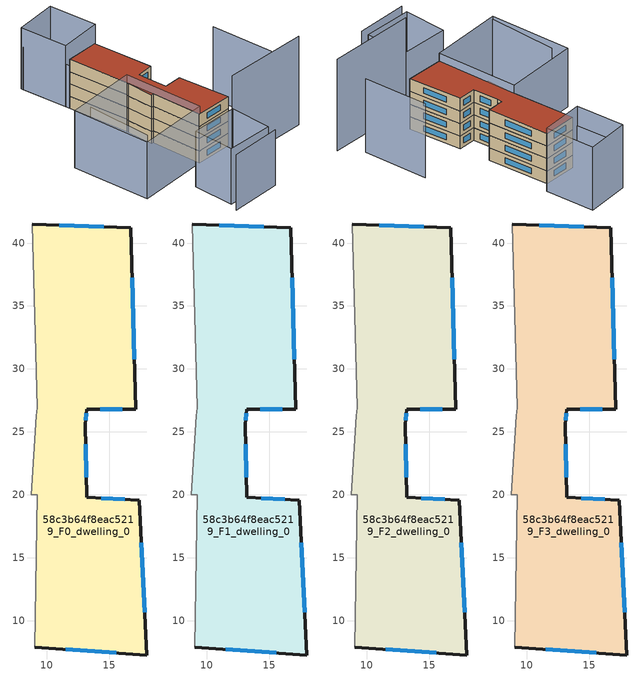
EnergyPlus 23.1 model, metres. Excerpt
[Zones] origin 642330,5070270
58c3b64f8eac5219_F0_dwelling_0
 floor ground (EU_floor_Construction): 16.68,41.21 17.08,26.8 13.18,26.8 13.08,25.6 13.18,19.79 17.38,19.59 17.97,7.28 9.07,7.89 9.27,19.99 8.77,19.99 9.17,26.3 9.27,26.9 8.88,41.51 z0
 wall outside (EU_wall_Construction): 9.07,7.89 17.97,7.28 17.38,19.59 13.18,19.79 13.08,25.6 13.18,26.8 17.08,26.8 16.68,41.21 8.88,41.51 z0:3
 wall adiabatic (EU_wall_Construction): 8.88,41.51 9.27,26.9 9.17,26.3 8.77,19.99 9.27,19.99 9.07,7.89 z0:3
 window (EU_Window_Construction): 14.54,41.29 11.03,41.43 / 16.97,30.76 16.79,37.24 / 14.25,26.8 16.01,26.8 / 13.1,25.93 13.15,26.47 / 13.15,21.39 13.1,24 / 16.22,19.65 14.33,19.74 / 17.81,10.67 17.54,16.2 / 11.52,7.72 15.52,7.45 z0.83:2.17
58c3b64f8eac5219_F1_dwelling_0
 floor to 58c3b64f8eac5219_F0_dwelling_0 (EU_floor_Construction): 16.68,41.21 17.08,26.8 13.18,26.8 13.08,25.6 13.17,19.79 17.38,19.59 17.97,7.28 9.07,7.89 9.27,19.99 8.77,19.99 9.17,26.3 9.27,26.9 8.88,41.51 z3
 wall outside (EU_wall_Construction): 9.07,7.89 17.97,7.28 17.38,19.59 13.18,19.79 13.08,25.6 13.18,26.8 17.08,26.8 16.68,41.21 8.88,41.51 z3:6
 wall adiabatic (EU_wall_Construction): 8.88,41.51 9.27,26.9 9.17,26.3 8.77,19.99 9.27,19.99 9.07,7.89 z3:6
 window (EU_Window_Construction): 14.54,41.29 11.03,41.43 / 16.97,30.76 16.79,37.24 / 14.25,26.8 16.01,26.8 / 13.1,25.93 13.15,26.47 / 13.15,21.39 13.1,24 / 16.22,19.65 14.33,19.74 / 17.81,10.67 17.54,16.2 / 11.52,7.72 15.52,7.45 z3.83:5.17
58c3b64f8eac5219_F2_dwelling_0
 floor to 58c3b64f8eac5219_F1_dwelling_0 (EU_floor_Construction): 16.68,41.21 17.08,26.8 13.18,26.8 13.08,25.6 13.17,19.79 17.38,19.59 17.97,7.28 9.07,7.89 9.27,19.99 8.77,19.99 9.17,26.3 9.27,26.9 8.88,41.51 z6
 wall outside (EU_wall_Construction): 9.07,7.89 17.97,7.28 17.38,19.59 13.18,19.79 13.08,25.6 13.18,26.8 17.08,26.8 16.68,41.21 8.88,41.51 z6:9
 wall adiabatic (EU_wall_Construction): 8.88,41.51 9.27,26.9 9.17,26.3 8.77,19.99 9.27,19.99 9.07,7.89 z6:9
 window (EU_Window_Construction): 14.54,41.29 11.03,41.43 / 16.97,30.76 16.79,37.24 / 14.25,26.8 16.01,26.8 / 13.1,25.93 13.15,26.47 / 13.15,21.39 13.1,24 / 16.22,19.65 14.33,19.74 / 17.81,10.67 17.54,16.2 / 11.52,7.72 15.52,7.45 z6.83:8.17
58c3b64f8eac5219_F3_dwelling_0
 floor to 58c3b64f8eac5219_F2_dwelling_0 (EU_floor_Construction): 16.68,41.21 17.08,26.8 13.18,26.8 13.08,25.6 13.17,19.79 17.38,19.59 17.97,7.28 9.07,7.89 9.27,19.99 8.77,19.99 9.17,26.3 9.27,26.9 8.88,41.51 z9
 wall outside (EU_wall_Construction): 9.07,7.89 17.97,7.28 17.38,19.59 13.18,19.79 13.08,25.6 13.18,26.8 17.08,26.8 16.68,41.21 8.88,41.51 z9:12
 wall adiabatic (EU_wall_Construction): 8.88,41.51 9.27,26.9 9.17,26.3 8.77,19.99 9.27,19.99 9.07,7.89 z9:12
 window (EU_Window_Construction): 14.54,41.29 11.03,41.43 / 16.97,30.76 16.79,37.24 / 14.25,26.8 16.01,26.8 / 13.1,25.93 13.15,26.47 / 13.15,21.39 13.1,24 / 16.22,19.65 14.33,19.74 / 17.81,10.67 17.54,16.2 / 11.52,7.72 15.52,7.45 z9.83:11.17
 roof outside (EU_roof_Construction): 17.97,7.28 17.38,19.59 13.18,19.79 13.08,25.6 13.18,26.8 17.08,26.8 16.68,41.21 8.88,41.51 9.27,26.9 9.17,26.3 8.77,19.99 9.27,19.99 9.07,7.89 z12
shading: -0.02,-8.99 12.19,-9.54 / 1.72,3.02 13.02,2.16 / 13.02,2.16 12.27,-7.73 / 12.27,-7.73 0.97,-6.87 / 0.97,-6.87 1.72,3.02 z0:13.6; 9.27,26.9 9.27,7.89 / 9.27,7.89 -8.04,7.89 / -8.04,7.89 -8.04,26.9 / -8.04,26.9 9.27,26.9 z0:13.9; -5.48,24.79 -6.54,9.09 z0:14.4; 12.77,2.18 33.08,0.68 z0:21.8; 30.09,5.61 29.99,20.63 z0:17.6; 8.78,42.52 8.47,53.94 / 8.47,53.94 18.59,54.22 / 18.59,54.22 18.9,42.8 / 18.9,42.8 8.78,42.52 z0:15; 8.48,53.42 9.36,26.9 z0:10.4
[Building]
EU S2 Campaign: North Axis=0; Terrain=City; Solar Distribution=FullExterior
[Site:Location]
Lyon-Bron: Latitude=45.75; Longitude=5; Time Zone=1; Elevation=198
[SizingPeriod:WeatherFileDays]
AnnualSizingPeriod: Begin Month=1; Begin Day of Month=1; End Month=12; End Day of Month=31; Day of Week for Start Day=Monday; Use Weather File Daylight Saving Period=No; Use Weather File Rain and Snow Indicators=No
[MATERIAL]
EU_InternalMass_Material: Roughness=MediumRough; Thickness=0.1; Conductivity=1; Density=1800; Specific Heat=900; Thermal Absorptance=0.9; Solar Absorptance=0.7; Visible Absorptance=0.7
[MATERIAL:NOMASS] Roughness=MediumRough; Thermal Absorptance=0.9; Solar Absorptance=0.7; Visible Absorptance=0.7
Name | Thermal Resistance
EU_wall_NoMass | 0.87146
EU_roof_NoMass | 0.842276
EU_floor_NoMass | 0.496999
[WINDOWMATERIAL:SIMPLEGLAZINGSYSTEM]
EU_Window_SimpleGlazing: UFactor=2.2525; Solar Heat Gain Coefficient=0.76; Visible Transmittance=0.76
[CONSTRUCTION]
EU_wall_Construction: EU_wall_NoMass
EU_roof_Construction: EU_roof_NoMass
EU_floor_Construction: EU_floor_NoMass
EU_InternalMass_Construction: EU_InternalMass_Material
EU_Window_Construction: EU_Window_SimpleGlazing
[ZONE] Type=1; Multiplier=1; Ceiling Height=autocalculate; Floor Area=autocalculate; Part of Total Floor Area=Yes
Name | Volume
58c3b64f8eac5219_F0_dwelling_0 | 737.396
58c3b64f8eac5219_F1_dwelling_0; 58c3b64f8eac5219_F2_dwelling_0 | 737.397
58c3b64f8eac5219_F3_dwelling_0 | 1474.79
[INTERNALMASS] Construction=EU_InternalMass_Construction; Surface Area=245.799
Name | Zone or ZoneList
58c3b64f8eac5219_F0_dwelling_0_EU_InternalMass | 58c3b64f8eac5219_F0_dwelling_0
58c3b64f8eac5219_F1_dwelling_0_EU_InternalMass | 58c3b64f8eac5219_F1_dwelling_0
58c3b64f8eac5219_F2_dwelling_0_EU_InternalMass | 58c3b64f8eac5219_F2_dwelling_0
58c3b64f8eac5219_F3_dwelling_0_EU_InternalMass | 58c3b64f8eac5219_F3_dwelling_0
[OTHEREQUIPMENT] Fuel Type=Electricity; Design Level Calculation Method=Watts/Area; Power per Zone Floor Area=1; Fraction Latent=0; Fraction Radiant=0; Fraction Lost=0; Carbon Dioxide Generation Rate=0; EndUse Subcategory=EU_Step8_InternalGains
Name | Zone or ZoneList or Space or SpaceList | Schedule
EU_Step8_InternalGain_58c3b64f8eac5219_F0_dwelling_0_f000 | 58c3b64f8eac5219_F0_dwelling_0 | EU_Step8_GainSchedule_58c3b64f8eac5219_F0_dwelling_0_f000
EU_Step8_InternalGain_58c3b64f8eac5219_F1_dwelling_0_f000 | 58c3b64f8eac5219_F1_dwelling_0 | EU_Step8_GainSchedule_58c3b64f8eac5219_F1_dwelling_0_f000
EU_Step8_InternalGain_58c3b64f8eac5219_F2_dwelling_0_f000 | 58c3b64f8eac5219_F2_dwelling_0 | EU_Step8_GainSchedule_58c3b64f8eac5219_F2_dwelling_0_f000
EU_Step8_InternalGain_58c3b64f8eac5219_F3_dwelling_0_f000 | 58c3b64f8eac5219_F3_dwelling_0 | EU_Step8_GainSchedule_58c3b64f8eac5219_F3_dwelling_0_f000
[ZONEVENTILATION:DESIGNFLOWRATE] Schedule=EU_AlwaysOn; Design Flow Rate Calculation Method=AirChanges/Hour; Air Changes per Hour=0.425; Ventilation Type=Natural; Fan Pressure Rise=0; Fan Total Efficiency=1; Constant Term Coefficient=1; Temperature Term Coefficient=0; Velocity Term Coefficient=0; Velocity Squared Term Coefficient=0; Minimum Indoor Temperature=-100; Maximum Indoor Temperature=100; Delta Temperature=-100; Minimum Outdoor Temperature=-100; Maximum Outdoor Temperature=100; Maximum Wind Speed=40
Name | Zone or ZoneList or Space or SpaceList
EU_ConstantAir_58c3b64f8eac5219_F0_dwelling_0 | 58c3b64f8eac5219_F0_dwelling_0
EU_ConstantAir_58c3b64f8eac5219_F1_dwelling_0 | 58c3b64f8eac5219_F1_dwelling_0
EU_ConstantAir_58c3b64f8eac5219_F2_dwelling_0 | 58c3b64f8eac5219_F2_dwelling_0
EU_ConstantAir_58c3b64f8eac5219_F3_dwelling_0 | 58c3b64f8eac5219_F3_dwelling_0
[HVACTEMPLATE:THERMOSTAT] Constant Heating Setpoint=20; Constant Cooling Setpoint=50
EU_HeatOnly_58c3b64f8eac5219_F0_dwelling_0; EU_HeatOnly_58c3b64f8eac5219_F1_dwelling_0; EU_HeatOnly_58c3b64f8eac5219_F2_dwelling_0; EU_HeatOnly_58c3b64f8eac5219_F3_dwelling_0
[HVACTEMPLATE:ZONE:IDEALLOADSAIRSYSTEM] System Availability Schedule=EU_AlwaysOn; Maximum Heating Supply Air Temperature=50; Minimum Cooling Supply Air Temperature=13; Maximum Heating Supply Air Humidity Ratio=0.0156; Minimum Cooling Supply Air Humidity Ratio=0.0077; Heating Limit=NoLimit; Cooling Limit=NoLimit; Heating Availability Schedule=EU_AlwaysOn; Cooling Availability Schedule=EU_CoolingOff; Dehumidification Control Type=ConstantSensibleHeatRatio; Cooling Sensible Heat Ratio=0.7; Dehumidification Setpoint=60; Humidification Control Type=None; Humidification Setpoint=30; Outdoor Air Method=None; Outdoor Air Flow Rate per Person=0.00944; Outdoor Air Flow Rate per Zone Floor Area=0; Outdoor Air Flow Rate per Zone=0; Demand Controlled Ventilation Type=None; Outdoor Air Economizer Type=NoEconomizer; Heat Recovery Type=None; Sensible Heat Recovery Effectiveness=0.7; Latent Heat Recovery Effectiveness=0.65
Name | Template Thermostat
58c3b64f8eac5219_F0_dwelling_0 | EU_HeatOnly_58c3b64f8eac5219_F0_dwelling_0
58c3b64f8eac5219_F1_dwelling_0 | EU_HeatOnly_58c3b64f8eac5219_F1_dwelling_0
58c3b64f8eac5219_F2_dwelling_0 | EU_HeatOnly_58c3b64f8eac5219_F2_dwelling_0
58c3b64f8eac5219_F3_dwelling_0 | EU_HeatOnly_58c3b64f8eac5219_F3_dwelling_0
[SIZING:ZONE] Zone Cooling Design Supply Air Temperature Input Method=SupplyAirTemperature; Zone Cooling Design Supply Air Temperature=13; Zone Heating Design Supply Air Temperature Input Method=SupplyAirTemperature; Zone Heating Design Supply Air Temperature=50; Zone Cooling Design Supply Air Humidity Ratio=0.008; Zone Heating Design Supply Air Humidity Ratio=0.008; Cooling Design Air Flow Method=DesignDay; Cooling Design Air Flow Rate=0; Cooling Minimum Air Flow per Zone Floor Area=0.000762; Cooling Minimum Air Flow=0; Cooling Minimum Air Flow Fraction=0.2; Heating Design Air Flow Method=DesignDay; Heating Design Air Flow Rate=0; Heating Maximum Air Flow per Zone Floor Area=0.002032; Heating Maximum Air Flow=0.141576; Heating Maximum Air Flow Fraction=0.3; Account for Dedicated Outdoor Air System=No; Dedicated Outdoor Air System Control Strategy=NeutralSupplyAir; Dedicated Outdoor Air Low Setpoint Temperature for Design=autosize; Dedicated Outdoor Air High Setpoint Temperature for Design=autosize; Zone Load Sizing Method=Sensible Load Only No Latent Load; Zone Latent Cooling Design Supply Air Humidity Ratio Input Method=HumidityRatioDifference; Zone Cooling Design Supply Air Humidity Ratio Difference=0.005; Zone Latent Heating Design Supply Air Humidity Ratio Input Method=HumidityRatioDifference; Zone Humidification Design Supply Air Humidity Ratio Difference=0.005
58c3b64f8eac5219_F0_dwelling_0; 58c3b64f8eac5219_F1_dwelling_0; 58c3b64f8eac5219_F2_dwelling_0; 58c3b64f8eac5219_F3_dwelling_0
[SCHEDULE:CONSTANT]
Name | Hourly Value
EU_AlwaysOn | 1
EU_CoolingOff | 0
[SCHEDULE:FILE] Column Number=1; Rows to Skip at Top=0; Number of Hours of Data=8760; Column Separator=Comma; Interpolate to Timestep=No; Minutes per Item=60; Adjust Schedule for Daylight Savings=Yes
Name | File
EU_Step8_GainSchedule_58c3b64f8eac5219_F0_dwelling_0_f000 | ../../schedules/58c3b64f8eac5219/58c3b64f8eac5219_F0_dwelling_0_f000_gain.csv
EU_Step8_GainSchedule_58c3b64f8eac5219_F1_dwelling_0_f000 | ../../schedules/58c3b64f8eac5219/58c3b64f8eac5219_F1_dwelling_0_f000_gain.csv
EU_Step8_GainSchedule_58c3b64f8eac5219_F2_dwelling_0_f000 | ../../schedules/58c3b64f8eac5219/58c3b64f8eac5219_F2_dwelling_0_f000_gain.csv
EU_Step8_GainSchedule_58c3b64f8eac5219_F3_dwelling_0_f000 | ../../schedules/58c3b64f8eac5219/58c3b64f8eac5219_F3_dwelling_0_f000_gain.csv
